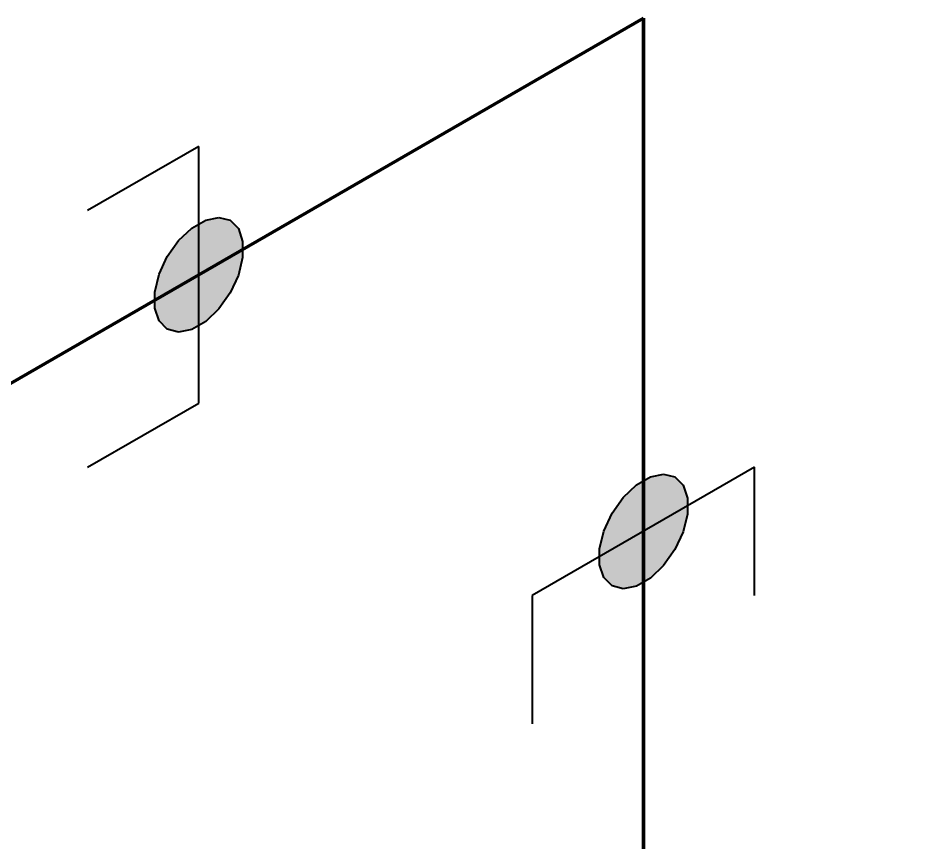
# Model space of a CAD drawing. Header units: millimetres. Extents: x 0 to 594, y 0 to 420.
# Drawn here: x 230.58 to 241.35, y 126.44 to 136.27 of the extents above; entities that cross this region are included whole.
import ezdxf

# ---------------------------------------------------------------- set-up
doc = ezdxf.new("R2010")
doc.units = ezdxf.units.MM
doc.header["$LTSCALE"] = 0.25
doc.layers.add('용접', color=1, linetype='Continuous')
doc.layers.add('치수', color=1, linetype='Continuous')
doc.layers.add('파이프 작은 보어', color=30, linetype='Continuous', lineweight=50)
doc.styles.add('AdskIsoMetric', font='arial.ttf', dxfattribs={"width": 0.8, "height": 2.5})
doc.styles.add('AdskIsoMetric-30', font='arial.ttf', dxfattribs={"width": 0.8, "height": 2.5})
doc.styles.add('AdskIsoMetric30', font='arial.ttf', dxfattribs={"width": 0.8, "oblique": 30, "height": 2.5})
doc.dimstyles.new('AdskIsoMetric', dxfattribs={"dimtxt": 2.5, "dimasz": 2.5, "dimexe": 1, "dimexo": 2, "dimgap": 0.8, "dimtad": 1, "dimdec": 0, "dimrnd": 1, "dimzin": 0, "dimdsep": 46, "dimtxsty": 'AdskIsoMetric', "dimcen": 0, "dimclrt": 7, "dimadec": 0, "dimazin": 0, "dimtfac": 1, "dimtdec": 0, "dimtmove": 1, "dimatfit": 3, "dimfxl": 0, "dimfrac": 2, "dimtolj": 1, "dimtzin": 0, "dimarcsym": 0})

# ---------------------------------------------------------------- blocks, each defined once
blk = doc.blocks.new('*D55')
at = {"layer": 'Defpoints', "color": 0}
for p in [(216.178, 138.644), (238.042, 136.267), (216.178, 123.644)]:
    blk.add_point(p, dxfattribs=at)
at = {"layer": '치수', "color": 0, "lineweight": -2}
for p, q in [((238.042, 138.577), (238.042, 152.422)), ((235.877, 150.017), (218.343, 139.894)), ((216.178, 125.953), (216.178, 139.799))]:
    blk.add_line(p, q, dxfattribs=at)
at = {"layer": '치수', "color": 0}
for points in [[(235.668, 150.378), (236.085, 149.656), (238.042, 151.267)], [(218.134, 140.255), (218.551, 139.533), (216.178, 138.644)]]:
    blk.add_solid(points, dxfattribs=at)
at = {"layer": '치수', "color": 7, "insert": (227.77, 147.954), "char_height": 2.5, "attachment_point": 5, "rotation": 30, "style": 'AdskIsoMetric30'}
blk.add_mtext('\\A1;5854', dxfattribs=at)
blk = doc.blocks.new('*D56')
at = {"layer": 'Defpoints', "color": 0}
for p in [(251.032, 143.767), (238.042, 136.267), (238.042, 111.021)]:
    blk.add_point(p, dxfattribs=at)
at = {"layer": '치수', "color": 0, "lineweight": -2}
for p, q in [((240.042, 137.422), (252.032, 144.344)), ((251.032, 121.021), (251.032, 141.267))]:
    blk.add_line(p, q, dxfattribs=at)
at = {"layer": '치수', "color": 0}
for points in [[(250.615, 141.267), (251.449, 141.267), (251.032, 143.767)], [(250.615, 121.021), (251.449, 121.021), (251.032, 118.521)]]:
    blk.add_solid(points, dxfattribs=at)
at = {"layer": '치수', "color": 7, "insert": (248.765, 129.835), "char_height": 2.5, "attachment_point": 5, "rotation": 90, "style": 'AdskIsoMetric-30'}
blk.add_mtext('\\A1;5822', dxfattribs=at)
blk = doc.blocks.new('*D57')
at = {"layer": 'Defpoints', "color": 0}
for p in [(342.891, 171.555), (238.042, 111.021), (251.032, 103.521)]:
    blk.add_point(p, dxfattribs=at)
at = {"layer": '치수', "color": 0, "lineweight": -2}
for p, q in [((344.891, 170.401), (356.881, 163.478)), ((353.716, 162.805), (253.197, 104.771)), ((240.042, 109.866), (252.032, 102.943))]:
    blk.add_line(p, q, dxfattribs=at)
at = {"layer": '치수', "color": 0}
for points in [[(353.508, 163.166), (353.925, 162.444), (355.881, 164.055)], [(252.989, 105.131), (253.405, 104.41), (251.032, 103.521)]]:
    blk.add_solid(points, dxfattribs=at)
at = {"layer": '치수', "color": 7, "insert": (301.19, 135.097), "char_height": 2.5, "attachment_point": 5, "rotation": 30, "style": 'AdskIsoMetric-30'}
blk.add_mtext('\\A1;48722', dxfattribs=at)
blk = doc.blocks.new('엘보우-1-Iso2DSkew0')
at = {"color": 0, "linetype": 'ByBlock', "lineweight": -2, "extrusion": (0.707107, -0.408248, 0.57735)}
for p, q in [((0, 0), (-5.303, -3.062)), ((0, 0), (0, 0)), ((0, -6.124), (0, 0))]:
    blk.add_line(p, q, dxfattribs=at)
blk = doc.blocks.new('SocketWeld-2-IsoLeft')
blk.add_hatch(color=256).paths.add_polyline_path([(0.04045, 0.01697), (0.0406, 0.0168), (0.04074, 0.01664), (0.04089, 0.01648), (0.04103, 0.01631), (0.04118, 0.01615), (0.04132, 0.01598), (0.04147, 0.01582), (0.04161, 0.01565), (0.04176, 0.01549), (0.0419, 0.01533), (0.04205, 0.01516), (0.04219, 0.015), (0.04234, 0.01483), (0.04248, 0.01467), (0.04262, 0.0145), (0.04277, 0.01434), (0.04291, 0.01418), (0.04306, 0.01401), (0.0432, 0.01385), (0.04335, 0.01368), (0.04349, 0.01352), (0.04364, 0.01335), (0.04378, 0.01319), (0.04393, 0.01303), (0.04407, 0.01286), (0.04422, 0.0127), (0.04436, 0.01253), (0.04451, 0.01237), (0.04465, 0.01221), (0.0448, 0.01204), (0.04494, 0.01188), (0.04509, 0.01171), (0.04523, 0.01155), (0.04538, 0.01138), (0.04552, 0.01122), (0.04567, 0.01106), (0.04581, 0.01089), (0.04596, 0.01073), (0.0461, 0.01056), (0.04625, 0.0104), (0.04639, 0.01023), (0.04654, 0.01007), (0.04668, 0.00991), (0.04683, 0.00974), (0.04697, 0.00958), (0.04712, 0.00941), (0.04726, 0.00925), (0.04741, 0.00908), (0.04755, 0.00892), (0.04755, 0.00892), (0.0476, 0.00874), (0.04765, 0.00856), (0.0477, 0.00837), (0.04775, 0.00819), (0.0478, 0.00801), (0.04785, 0.00783), (0.0479, 0.00765), (0.04795, 0.00746), (0.048, 0.00728), (0.04805, 0.0071), (0.0481, 0.00692), (0.04815, 0.00674), (0.0482, 0.00655), (0.04825, 0.00637), (0.0483, 0.00619), (0.04835, 0.00601), (0.0484, 0.00583), (0.04845, 0.00564), (0.0485, 0.00546), (0.04855, 0.00528), (0.0486, 0.0051), (0.04865, 0.00492), (0.0487, 0.00473), (0.04875, 0.00455), (0.0488, 0.00437), (0.04885, 0.00419), (0.0489, 0.00401), (0.04895, 0.00382), (0.049, 0.00364), (0.04905, 0.00346), (0.0491, 0.00328), (0.04915, 0.00309), (0.0492, 0.00291), (0.04925, 0.00273), (0.0493, 0.00255), (0.04935, 0.00237), (0.0494, 0.00218), (0.04945, 0.002), (0.0495, 0.00182), (0.04955, 0.00164), (0.0496, 0.00146), (0.04965, 0.00127), (0.0497, 0.00109), (0.04975, 0.00091), (0.0498, 0.00073), (0.04985, 0.00055), (0.0499, 0.00036), (0.04995, 0.00018), (0.05, 0), (0.05, 0), (0.04995, -0.00018), (0.0499, -0.00036), (0.04985, -0.00055), (0.0498, -0.00073), (0.04975, -0.00091), (0.0497, -0.00109), (0.04965, -0.00127), (0.0496, -0.00146), (0.04955, -0.00164), (0.0495, -0.00182), (0.04945, -0.002), (0.0494, -0.00218), (0.04935, -0.00237), (0.0493, -0.00255), (0.04925, -0.00273), (0.0492, -0.00291), (0.04915, -0.00309), (0.0491, -0.00328), (0.04905, -0.00346), (0.049, -0.00364), (0.04895, -0.00382), (0.0489, -0.00401), (0.04885, -0.00419), (0.0488, -0.00437), (0.04875, -0.00455), (0.0487, -0.00473), (0.04865, -0.00492), (0.0486, -0.0051), (0.04855, -0.00528), (0.0485, -0.00546), (0.04845, -0.00564), (0.0484, -0.00583), (0.04835, -0.00601), (0.0483, -0.00619), (0.04825, -0.00637), (0.0482, -0.00655), (0.04815, -0.00674), (0.0481, -0.00692), (0.04805, -0.0071), (0.048, -0.00728), (0.04795, -0.00746), (0.0479, -0.00765), (0.04785, -0.00783), (0.0478, -0.00801), (0.04775, -0.00819), (0.0477, -0.00837), (0.04765, -0.00856), (0.0476, -0.00874), (0.04755, -0.00892), (0.04755, -0.00892), (0.04741, -0.00908), (0.04726, -0.00925), (0.04712, -0.00941), (0.04697, -0.00958), (0.04683, -0.00974), (0.04668, -0.00991), (0.04654, -0.01007), (0.04639, -0.01023), (0.04625, -0.0104), (0.0461, -0.01056), (0.04596, -0.01073), (0.04581, -0.01089), (0.04567, -0.01106), (0.04552, -0.01122), (0.04538, -0.01138), (0.04523, -0.01155), (0.04509, -0.01171), (0.04494, -0.01188), (0.0448, -0.01204), (0.04465, -0.01221), (0.04451, -0.01237), (0.04436, -0.01253), (0.04422, -0.0127), (0.04407, -0.01286), (0.04393, -0.01303), (0.04378, -0.01319), (0.04364, -0.01335), (0.04349, -0.01352), (0.04335, -0.01368), (0.0432, -0.01385), (0.04306, -0.01401), (0.04291, -0.01418), (0.04277, -0.01434), (0.04262, -0.0145), (0.04248, -0.01467), (0.04234, -0.01483), (0.04219, -0.015), (0.04205, -0.01516), (0.0419, -0.01533), (0.04176, -0.01549), (0.04161, -0.01565), (0.04147, -0.01582), (0.04132, -0.01598), (0.04118, -0.01615), (0.04103, -0.01631), (0.04089, -0.01648), (0.04074, -0.01664), (0.0406, -0.0168), (0.04045, -0.01697), (0.04045, -0.01697), (0.04023, -0.0171), (0.04, -0.01723), (0.03977, -0.01736), (0.03955, -0.01749), (0.03932, -0.01762), (0.0391, -0.01775), (0.03887, -0.01788), (0.03864, -0.01801), (0.03842, -0.01814), (0.03819, -0.01827), (0.03797, -0.0184), (0.03774, -0.01853), (0.03752, -0.01866), (0.03729, -0.01879), (0.03706, -0.01892), (0.03684, -0.01905), (0.03661, -0.01918), (0.03639, -0.01931), (0.03616, -0.01944), (0.03594, -0.01957), (0.03571, -0.0197), (0.03548, -0.01984), (0.03526, -0.01997), (0.03503, -0.0201), (0.03481, -0.02023), (0.03458, -0.02036), (0.03436, -0.02049), (0.03413, -0.02062), (0.0339, -0.02075), (0.03368, -0.02088), (0.03345, -0.02101), (0.03323, -0.02114), (0.033, -0.02127), (0.03278, -0.0214), (0.03255, -0.02153), (0.03232, -0.02166), (0.0321, -0.02179), (0.03187, -0.02192), (0.03165, -0.02205), (0.03142, -0.02218), (0.0312, -0.02231), (0.03097, -0.02244), (0.03074, -0.02257), (0.03052, -0.0227), (0.03029, -0.02283), (0.03007, -0.02296), (0.02984, -0.02309), (0.02962, -0.02322), (0.02939, -0.02335), (0.02939, -0.02335), (0.0291, -0.02344), (0.02882, -0.02352), (0.02854, -0.02361), (0.02825, -0.02369), (0.02797, -0.02377), (0.02768, -0.02386), (0.0274, -0.02394), (0.02711, -0.02402), (0.02683, -0.02411), (0.02654, -0.02419), (0.02626, -0.02427), (0.02598, -0.02436), (0.02569, -0.02444), (0.02541, -0.02453), (0.02512, -0.02461), (0.02484, -0.02469), (0.02455, -0.02478), (0.02427, -0.02486), (0.02398, -0.02494), (0.0237, -0.02503), (0.02342, -0.02511), (0.02313, -0.0252), (0.02285, -0.02528), (0.02256, -0.02536), (0.02228, -0.02545), (0.02199, -0.02553), (0.02171, -0.02561), (0.02142, -0.0257), (0.02114, -0.02578), (0.02086, -0.02586), (0.02057, -0.02595), (0.02029, -0.02603), (0.02, -0.02612), (0.01972, -0.0262), (0.01943, -0.02628), (0.01915, -0.02637), (0.01886, -0.02645), (0.01858, -0.02653), (0.0183, -0.02662), (0.01801, -0.0267), (0.01773, -0.02679), (0.01744, -0.02687), (0.01716, -0.02695), (0.01687, -0.02704), (0.01659, -0.02712), (0.0163, -0.0272), (0.01602, -0.02729), (0.01574, -0.02737), (0.01545, -0.02745), (0.01545, -0.02745), (0.01514, -0.02748), (0.01482, -0.02751), (0.0145, -0.02754), (0.01419, -0.02757), (0.01387, -0.0276), (0.01356, -0.02763), (0.01324, -0.02766), (0.01293, -0.02769), (0.01261, -0.02771), (0.0123, -0.02774), (0.01198, -0.02777), (0.01167, -0.0278), (0.01135, -0.02783), (0.01104, -0.02786), (0.01072, -0.02789), (0.01041, -0.02792), (0.01009, -0.02794), (0.00978, -0.02797), (0.00946, -0.028), (0.00914, -0.02803), (0.00883, -0.02806), (0.00851, -0.02809), (0.0082, -0.02812), (0.00788, -0.02815), (0.00757, -0.02818), (0.00725, -0.0282), (0.00694, -0.02823), (0.00662, -0.02826), (0.00631, -0.02829), (0.00599, -0.02832), (0.00568, -0.02835), (0.00536, -0.02838), (0.00505, -0.02841), (0.00473, -0.02844), (0.00441, -0.02846), (0.0041, -0.02849), (0.00378, -0.02852), (0.00347, -0.02855), (0.00315, -0.02858), (0.00284, -0.02861), (0.00252, -0.02864), (0.00221, -0.02867), (0.00189, -0.02869), (0.00158, -0.02872), (0.00126, -0.02875), (0.00095, -0.02878), (0.00063, -0.02881), (0.00032, -0.02884), (0, -0.02887), (0, -0.02887), (-0.00032, -0.02884), (-0.00063, -0.02881), (-0.00095, -0.02878), (-0.00126, -0.02875), (-0.00158, -0.02872), (-0.00189, -0.02869), (-0.00221, -0.02867), (-0.00252, -0.02864), (-0.00284, -0.02861), (-0.00315, -0.02858), (-0.00347, -0.02855), (-0.00378, -0.02852), (-0.0041, -0.02849), (-0.00441, -0.02846), (-0.00473, -0.02844), (-0.00505, -0.02841), (-0.00536, -0.02838), (-0.00568, -0.02835), (-0.00599, -0.02832), (-0.00631, -0.02829), (-0.00662, -0.02826), (-0.00694, -0.02823), (-0.00725, -0.0282), (-0.00757, -0.02818), (-0.00788, -0.02815), (-0.0082, -0.02812), (-0.00851, -0.02809), (-0.00883, -0.02806), (-0.00914, -0.02803), (-0.00946, -0.028), (-0.00978, -0.02797), (-0.01009, -0.02794), (-0.01041, -0.02792), (-0.01072, -0.02789), (-0.01104, -0.02786), (-0.01135, -0.02783), (-0.01167, -0.0278), (-0.01198, -0.02777), (-0.0123, -0.02774), (-0.01261, -0.02771), (-0.01293, -0.02769), (-0.01324, -0.02766), (-0.01356, -0.02763), (-0.01387, -0.0276), (-0.01419, -0.02757), (-0.0145, -0.02754), (-0.01482, -0.02751), (-0.01514, -0.02748), (-0.01545, -0.02745), (-0.01545, -0.02745), (-0.01574, -0.02737), (-0.01602, -0.02729), (-0.0163, -0.0272), (-0.01659, -0.02712), (-0.01687, -0.02704), (-0.01716, -0.02695), (-0.01744, -0.02687), (-0.01773, -0.02679), (-0.01801, -0.0267), (-0.0183, -0.02662), (-0.01858, -0.02653), (-0.01886, -0.02645), (-0.01915, -0.02637), (-0.01943, -0.02628), (-0.01972, -0.0262), (-0.02, -0.02612), (-0.02029, -0.02603), (-0.02057, -0.02595), (-0.02086, -0.02586), (-0.02114, -0.02578), (-0.02142, -0.0257), (-0.02171, -0.02561), (-0.02199, -0.02553), (-0.02228, -0.02545), (-0.02256, -0.02536), (-0.02285, -0.02528), (-0.02313, -0.0252), (-0.02342, -0.02511), (-0.0237, -0.02503), (-0.02398, -0.02494), (-0.02427, -0.02486), (-0.02455, -0.02478), (-0.02484, -0.02469), (-0.02512, -0.02461), (-0.02541, -0.02453), (-0.02569, -0.02444), (-0.02598, -0.02436), (-0.02626, -0.02427), (-0.02654, -0.02419), (-0.02683, -0.02411), (-0.02711, -0.02402), (-0.0274, -0.02394), (-0.02768, -0.02386), (-0.02797, -0.02377), (-0.02825, -0.02369), (-0.02854, -0.02361), (-0.02882, -0.02352), (-0.0291, -0.02344), (-0.02939, -0.02335), (-0.02939, -0.02335), (-0.02962, -0.02322), (-0.02984, -0.02309), (-0.03007, -0.02296), (-0.03029, -0.02283), (-0.03052, -0.0227), (-0.03074, -0.02257), (-0.03097, -0.02244), (-0.0312, -0.02231), (-0.03142, -0.02218), (-0.03165, -0.02205), (-0.03187, -0.02192), (-0.0321, -0.02179), (-0.03232, -0.02166), (-0.03255, -0.02153), (-0.03278, -0.0214), (-0.033, -0.02127), (-0.03323, -0.02114), (-0.03345, -0.02101), (-0.03368, -0.02088), (-0.0339, -0.02075), (-0.03413, -0.02062), (-0.03436, -0.02049), (-0.03458, -0.02036), (-0.03481, -0.02023), (-0.03503, -0.0201), (-0.03526, -0.01997), (-0.03548, -0.01984), (-0.03571, -0.0197), (-0.03594, -0.01957), (-0.03616, -0.01944), (-0.03639, -0.01931), (-0.03661, -0.01918), (-0.03684, -0.01905), (-0.03706, -0.01892), (-0.03729, -0.01879), (-0.03752, -0.01866), (-0.03774, -0.01853), (-0.03797, -0.0184), (-0.03819, -0.01827), (-0.03842, -0.01814), (-0.03864, -0.01801), (-0.03887, -0.01788), (-0.0391, -0.01775), (-0.03932, -0.01762), (-0.03955, -0.01749), (-0.03977, -0.01736), (-0.04, -0.01723), (-0.04023, -0.0171), (-0.04045, -0.01697), (-0.04045, -0.01697), (-0.0406, -0.0168), (-0.04074, -0.01664), (-0.04089, -0.01648), (-0.04103, -0.01631), (-0.04118, -0.01615), (-0.04132, -0.01598), (-0.04147, -0.01582), (-0.04161, -0.01565), (-0.04176, -0.01549), (-0.0419, -0.01533), (-0.04205, -0.01516), (-0.04219, -0.015), (-0.04234, -0.01483), (-0.04248, -0.01467), (-0.04262, -0.0145), (-0.04277, -0.01434), (-0.04291, -0.01418), (-0.04306, -0.01401), (-0.0432, -0.01385), (-0.04335, -0.01368), (-0.04349, -0.01352), (-0.04364, -0.01335), (-0.04378, -0.01319), (-0.04393, -0.01303), (-0.04407, -0.01286), (-0.04422, -0.0127), (-0.04436, -0.01253), (-0.04451, -0.01237), (-0.04465, -0.01221), (-0.0448, -0.01204), (-0.04494, -0.01188), (-0.04509, -0.01171), (-0.04523, -0.01155), (-0.04538, -0.01138), (-0.04552, -0.01122), (-0.04567, -0.01106), (-0.04581, -0.01089), (-0.04596, -0.01073), (-0.0461, -0.01056), (-0.04625, -0.0104), (-0.04639, -0.01023), (-0.04654, -0.01007), (-0.04668, -0.00991), (-0.04683, -0.00974), (-0.04697, -0.00958), (-0.04712, -0.00941), (-0.04726, -0.00925), (-0.04741, -0.00908), (-0.04755, -0.00892), (-0.04755, -0.00892), (-0.0476, -0.00874), (-0.04765, -0.00856), (-0.0477, -0.00837), (-0.04775, -0.00819), (-0.0478, -0.00801), (-0.04785, -0.00783), (-0.0479, -0.00765), (-0.04795, -0.00746), (-0.048, -0.00728), (-0.04805, -0.0071), (-0.0481, -0.00692), (-0.04815, -0.00674), (-0.0482, -0.00655), (-0.04825, -0.00637), (-0.0483, -0.00619), (-0.04835, -0.00601), (-0.0484, -0.00583), (-0.04845, -0.00564), (-0.0485, -0.00546), (-0.04855, -0.00528), (-0.0486, -0.0051), (-0.04865, -0.00492), (-0.0487, -0.00473), (-0.04875, -0.00455), (-0.0488, -0.00437), (-0.04885, -0.00419), (-0.0489, -0.00401), (-0.04895, -0.00382), (-0.049, -0.00364), (-0.04905, -0.00346), (-0.0491, -0.00328), (-0.04915, -0.00309), (-0.0492, -0.00291), (-0.04925, -0.00273), (-0.0493, -0.00255), (-0.04935, -0.00237), (-0.0494, -0.00218), (-0.04945, -0.002), (-0.0495, -0.00182), (-0.04955, -0.00164), (-0.0496, -0.00146), (-0.04965, -0.00127), (-0.0497, -0.00109), (-0.04975, -0.00091), (-0.0498, -0.00073), (-0.04985, -0.00055), (-0.0499, -0.00036), (-0.04995, -0.00018), (-0.05, 0), (-0.05, 0), (-0.04995, 0.00018), (-0.0499, 0.00036), (-0.04985, 0.00055), (-0.0498, 0.00073), (-0.04975, 0.00091), (-0.0497, 0.00109), (-0.04965, 0.00127), (-0.0496, 0.00146), (-0.04955, 0.00164), (-0.0495, 0.00182), (-0.04945, 0.002), (-0.0494, 0.00218), (-0.04935, 0.00237), (-0.0493, 0.00255), (-0.04925, 0.00273), (-0.0492, 0.00291), (-0.04915, 0.00309), (-0.0491, 0.00328), (-0.04905, 0.00346), (-0.049, 0.00364), (-0.04895, 0.00382), (-0.0489, 0.00401), (-0.04885, 0.00419), (-0.0488, 0.00437), (-0.04875, 0.00455), (-0.0487, 0.00473), (-0.04865, 0.00492), (-0.0486, 0.0051), (-0.04855, 0.00528), (-0.0485, 0.00546), (-0.04845, 0.00564), (-0.0484, 0.00583), (-0.04835, 0.00601), (-0.0483, 0.00619), (-0.04825, 0.00637), (-0.0482, 0.00655), (-0.04815, 0.00674), (-0.0481, 0.00692), (-0.04805, 0.0071), (-0.048, 0.00728), (-0.04795, 0.00746), (-0.0479, 0.00765), (-0.04785, 0.00783), (-0.0478, 0.00801), (-0.04775, 0.00819), (-0.0477, 0.00837), (-0.04765, 0.00856), (-0.0476, 0.00874), (-0.04755, 0.00892), (-0.04755, 0.00892), (-0.04741, 0.00908), (-0.04726, 0.00925), (-0.04712, 0.00941), (-0.04697, 0.00958), (-0.04683, 0.00974), (-0.04668, 0.00991), (-0.04654, 0.01007), (-0.04639, 0.01023), (-0.04625, 0.0104), (-0.0461, 0.01056), (-0.04596, 0.01073), (-0.04581, 0.01089), (-0.04567, 0.01106), (-0.04552, 0.01122), (-0.04538, 0.01138), (-0.04523, 0.01155), (-0.04509, 0.01171), (-0.04494, 0.01188), (-0.0448, 0.01204), (-0.04465, 0.01221), (-0.04451, 0.01237), (-0.04436, 0.01253), (-0.04422, 0.0127), (-0.04407, 0.01286), (-0.04393, 0.01303), (-0.04378, 0.01319), (-0.04364, 0.01335), (-0.04349, 0.01352), (-0.04335, 0.01368), (-0.0432, 0.01385), (-0.04306, 0.01401), (-0.04291, 0.01418), (-0.04277, 0.01434), (-0.04262, 0.0145), (-0.04248, 0.01467), (-0.04234, 0.01483), (-0.04219, 0.015), (-0.04205, 0.01516), (-0.0419, 0.01533), (-0.04176, 0.01549), (-0.04161, 0.01565), (-0.04147, 0.01582), (-0.04132, 0.01598), (-0.04118, 0.01615), (-0.04103, 0.01631), (-0.04089, 0.01648), (-0.04074, 0.01664), (-0.0406, 0.0168), (-0.04045, 0.01697), (-0.04045, 0.01697), (-0.04023, 0.0171), (-0.04, 0.01723), (-0.03977, 0.01736), (-0.03955, 0.01749), (-0.03932, 0.01762), (-0.0391, 0.01775), (-0.03887, 0.01788), (-0.03864, 0.01801), (-0.03842, 0.01814), (-0.03819, 0.01827), (-0.03797, 0.0184), (-0.03774, 0.01853), (-0.03752, 0.01866), (-0.03729, 0.01879), (-0.03706, 0.01892), (-0.03684, 0.01905), (-0.03661, 0.01918), (-0.03639, 0.01931), (-0.03616, 0.01944), (-0.03594, 0.01957), (-0.03571, 0.0197), (-0.03548, 0.01984), (-0.03526, 0.01997), (-0.03503, 0.0201), (-0.03481, 0.02023), (-0.03458, 0.02036), (-0.03436, 0.02049), (-0.03413, 0.02062), (-0.0339, 0.02075), (-0.03368, 0.02088), (-0.03345, 0.02101), (-0.03323, 0.02114), (-0.033, 0.02127), (-0.03278, 0.0214), (-0.03255, 0.02153), (-0.03232, 0.02166), (-0.0321, 0.02179), (-0.03187, 0.02192), (-0.03165, 0.02205), (-0.03142, 0.02218), (-0.0312, 0.02231), (-0.03097, 0.02244), (-0.03074, 0.02257), (-0.03052, 0.0227), (-0.03029, 0.02283), (-0.03007, 0.02296), (-0.02984, 0.02309), (-0.02962, 0.02322), (-0.02939, 0.02335), (-0.02939, 0.02335), (-0.0291, 0.02344), (-0.02882, 0.02352), (-0.02854, 0.02361), (-0.02825, 0.02369), (-0.02797, 0.02377), (-0.02768, 0.02386), (-0.0274, 0.02394), (-0.02711, 0.02402), (-0.02683, 0.02411), (-0.02654, 0.02419), (-0.02626, 0.02427), (-0.02598, 0.02436), (-0.02569, 0.02444), (-0.02541, 0.02453), (-0.02512, 0.02461), (-0.02484, 0.02469), (-0.02455, 0.02478), (-0.02427, 0.02486), (-0.02398, 0.02494), (-0.0237, 0.02503), (-0.02342, 0.02511), (-0.02313, 0.0252), (-0.02285, 0.02528), (-0.02256, 0.02536), (-0.02228, 0.02545), (-0.02199, 0.02553), (-0.02171, 0.02561), (-0.02142, 0.0257), (-0.02114, 0.02578), (-0.02086, 0.02586), (-0.02057, 0.02595), (-0.02029, 0.02603), (-0.02, 0.02612), (-0.01972, 0.0262), (-0.01943, 0.02628), (-0.01915, 0.02637), (-0.01886, 0.02645), (-0.01858, 0.02653), (-0.0183, 0.02662), (-0.01801, 0.0267), (-0.01773, 0.02679), (-0.01744, 0.02687), (-0.01716, 0.02695), (-0.01687, 0.02704), (-0.01659, 0.02712), (-0.0163, 0.0272), (-0.01602, 0.02729), (-0.01574, 0.02737), (-0.01545, 0.02745), (-0.01545, 0.02745), (-0.01514, 0.02748), (-0.01482, 0.02751), (-0.0145, 0.02754), (-0.01419, 0.02757), (-0.01387, 0.0276), (-0.01356, 0.02763), (-0.01324, 0.02766), (-0.01293, 0.02769), (-0.01261, 0.02771), (-0.0123, 0.02774), (-0.01198, 0.02777), (-0.01167, 0.0278), (-0.01135, 0.02783), (-0.01104, 0.02786), (-0.01072, 0.02789), (-0.01041, 0.02792), (-0.01009, 0.02794), (-0.00978, 0.02797), (-0.00946, 0.028), (-0.00914, 0.02803), (-0.00883, 0.02806), (-0.00851, 0.02809), (-0.0082, 0.02812), (-0.00788, 0.02815), (-0.00757, 0.02818), (-0.00725, 0.0282), (-0.00694, 0.02823), (-0.00662, 0.02826), (-0.00631, 0.02829), (-0.00599, 0.02832), (-0.00568, 0.02835), (-0.00536, 0.02838), (-0.00505, 0.02841), (-0.00473, 0.02844), (-0.00441, 0.02846), (-0.0041, 0.02849), (-0.00378, 0.02852), (-0.00347, 0.02855), (-0.00315, 0.02858), (-0.00284, 0.02861), (-0.00252, 0.02864), (-0.00221, 0.02867), (-0.00189, 0.02869), (-0.00158, 0.02872), (-0.00126, 0.02875), (-0.00095, 0.02878), (-0.00063, 0.02881), (-0.00032, 0.02884), (0, 0.02887), (0, 0.02887), (0.00032, 0.02884), (0.00063, 0.02881), (0.00095, 0.02878), (0.00126, 0.02875), (0.00158, 0.02872), (0.00189, 0.02869), (0.00221, 0.02867), (0.00252, 0.02864), (0.00284, 0.02861), (0.00315, 0.02858), (0.00347, 0.02855), (0.00378, 0.02852), (0.0041, 0.02849), (0.00441, 0.02846), (0.00473, 0.02844), (0.00505, 0.02841), (0.00536, 0.02838), (0.00568, 0.02835), (0.00599, 0.02832), (0.00631, 0.02829), (0.00662, 0.02826), (0.00694, 0.02823), (0.00725, 0.0282), (0.00757, 0.02818), (0.00788, 0.02815), (0.0082, 0.02812), (0.00851, 0.02809), (0.00883, 0.02806), (0.00914, 0.02803), (0.00946, 0.028), (0.00978, 0.02797), (0.01009, 0.02794), (0.01041, 0.02792), (0.01072, 0.02789), (0.01104, 0.02786), (0.01135, 0.02783), (0.01167, 0.0278), (0.01198, 0.02777), (0.0123, 0.02774), (0.01261, 0.02771), (0.01293, 0.02769), (0.01324, 0.02766), (0.01356, 0.02763), (0.01387, 0.0276), (0.01419, 0.02757), (0.0145, 0.02754), (0.01482, 0.02751), (0.01514, 0.02748), (0.01545, 0.02745), (0.01545, 0.02745), (0.01574, 0.02737), (0.01602, 0.02729), (0.0163, 0.0272), (0.01659, 0.02712), (0.01687, 0.02704), (0.01716, 0.02695), (0.01744, 0.02687), (0.01773, 0.02679), (0.01801, 0.0267), (0.0183, 0.02662), (0.01858, 0.02653), (0.01886, 0.02645), (0.01915, 0.02637), (0.01943, 0.02628), (0.01972, 0.0262), (0.02, 0.02612), (0.02029, 0.02603), (0.02057, 0.02595), (0.02086, 0.02586), (0.02114, 0.02578), (0.02142, 0.0257), (0.02171, 0.02561), (0.02199, 0.02553), (0.02228, 0.02545), (0.02256, 0.02536), (0.02285, 0.02528), (0.02313, 0.0252), (0.02342, 0.02511), (0.0237, 0.02503), (0.02398, 0.02494), (0.02427, 0.02486), (0.02455, 0.02478), (0.02484, 0.02469), (0.02512, 0.02461), (0.02541, 0.02453), (0.02569, 0.02444), (0.02598, 0.02436), (0.02626, 0.02427), (0.02654, 0.02419), (0.02683, 0.02411), (0.02711, 0.02402), (0.0274, 0.02394), (0.02768, 0.02386), (0.02797, 0.02377), (0.02825, 0.02369), (0.02854, 0.02361), (0.02882, 0.02352), (0.0291, 0.02344), (0.02939, 0.02335), (0.02939, 0.02335), (0.02962, 0.02322), (0.02984, 0.02309), (0.03007, 0.02296), (0.03029, 0.02283), (0.03052, 0.0227), (0.03074, 0.02257), (0.03097, 0.02244), (0.0312, 0.02231), (0.03142, 0.02218), (0.03165, 0.02205), (0.03187, 0.02192), (0.0321, 0.02179), (0.03232, 0.02166), (0.03255, 0.02153), (0.03278, 0.0214), (0.033, 0.02127), (0.03323, 0.02114), (0.03345, 0.02101), (0.03368, 0.02088), (0.0339, 0.02075), (0.03413, 0.02062), (0.03436, 0.02049), (0.03458, 0.02036), (0.03481, 0.02023), (0.03503, 0.0201), (0.03526, 0.01997), (0.03548, 0.01984), (0.03571, 0.0197), (0.03594, 0.01957), (0.03616, 0.01944), (0.03639, 0.01931), (0.03661, 0.01918), (0.03684, 0.01905), (0.03706, 0.01892), (0.03729, 0.01879), (0.03752, 0.01866), (0.03774, 0.01853), (0.03797, 0.0184), (0.03819, 0.01827), (0.03842, 0.01814), (0.03864, 0.01801), (0.03887, 0.01788), (0.0391, 0.01775), (0.03932, 0.01762), (0.03955, 0.01749), (0.03977, 0.01736), (0.04, 0.01723), (0.04023, 0.0171)], flags=0)
at = {"color": 0, "linetype": 'ByBlock', "lineweight": -2, "extrusion": (0, -0.816497, -0.57735)}
for p, q in [((0.08839, 0.05103), (0, 0.10206)), ((-0.08839, -0.05103), (0.08839, 0.05103)), ((-0.01545, 0.02745), (0, 0.02887)), ((0, 0.02887), (0.01545, 0.02745)), ((-0.04045, 0.01697), (-0.02939, 0.02335)), ((-0.02939, 0.02335), (-0.01545, 0.02745)), ((0.01545, 0.02745), (0.02939, 0.02335)), ((0.02939, 0.02335), (0.04045, 0.01697)), ((-0.04755, 0.00892), (-0.04045, 0.01697)), ((0.04045, 0.01697), (0.04755, 0.00892)), ((-0.05, 0), (-0.04755, 0.00892)), ((0.04755, 0.00892), (0.05, 0)), ((-0.17678, 0), (-0.08839, -0.05103)), ((-0.04755, -0.00892), (-0.05, 0)), ((0.05, 0), (0.04755, -0.00892)), ((-0.04045, -0.01697), (-0.04755, -0.00892)), ((0.04755, -0.00892), (0.04045, -0.01697)), ((-0.02939, -0.02335), (-0.04045, -0.01697)), ((0.04045, -0.01697), (0.02939, -0.02335)), ((-0.01545, -0.02745), (-0.02939, -0.02335)), ((0, -0.02887), (-0.01545, -0.02745)), ((0.01545, -0.02745), (0, -0.02887)), ((0.02939, -0.02335), (0.01545, -0.02745))]:
    blk.add_line(p, q, dxfattribs=at)
blk = doc.blocks.new('SocketWeld-1-IsoRight')
blk.add_hatch(color=256).paths.add_polyline_path([(0.00553, 0.03713), (0.00575, 0.03692), (0.00596, 0.03672), (0.00617, 0.03652), (0.00639, 0.03631), (0.0066, 0.03611), (0.00682, 0.0359), (0.00703, 0.0357), (0.00725, 0.03549), (0.00746, 0.03529), (0.00768, 0.03508), (0.00789, 0.03488), (0.00811, 0.03467), (0.00832, 0.03447), (0.00854, 0.03427), (0.00875, 0.03406), (0.00897, 0.03386), (0.00918, 0.03365), (0.0094, 0.03345), (0.00961, 0.03324), (0.00982, 0.03304), (0.01004, 0.03283), (0.01025, 0.03263), (0.01047, 0.03243), (0.01068, 0.03222), (0.0109, 0.03202), (0.01111, 0.03181), (0.01133, 0.03161), (0.01154, 0.0314), (0.01176, 0.0312), (0.01197, 0.03099), (0.01219, 0.03079), (0.0124, 0.03058), (0.01262, 0.03038), (0.01283, 0.03018), (0.01305, 0.02997), (0.01326, 0.02977), (0.01347, 0.02956), (0.01369, 0.02936), (0.0139, 0.02915), (0.01412, 0.02895), (0.01433, 0.02874), (0.01455, 0.02854), (0.01476, 0.02834), (0.01498, 0.02813), (0.01519, 0.02793), (0.01541, 0.02772), (0.01562, 0.02752), (0.01584, 0.02731), (0.01605, 0.02711), (0.01605, 0.02711), (0.01623, 0.02685), (0.01642, 0.02659), (0.0166, 0.02633), (0.01678, 0.02607), (0.01696, 0.02581), (0.01715, 0.02556), (0.01733, 0.0253), (0.01751, 0.02504), (0.01769, 0.02478), (0.01788, 0.02452), (0.01806, 0.02426), (0.01824, 0.024), (0.01843, 0.02375), (0.01861, 0.02349), (0.01879, 0.02323), (0.01897, 0.02297), (0.01916, 0.02271), (0.01934, 0.02245), (0.01952, 0.02219), (0.0197, 0.02193), (0.01989, 0.02168), (0.02007, 0.02142), (0.02025, 0.02116), (0.02043, 0.0209), (0.02062, 0.02064), (0.0208, 0.02038), (0.02098, 0.02012), (0.02116, 0.01987), (0.02135, 0.01961), (0.02153, 0.01935), (0.02171, 0.01909), (0.0219, 0.01883), (0.02208, 0.01857), (0.02226, 0.01831), (0.02244, 0.01806), (0.02263, 0.0178), (0.02281, 0.01754), (0.02299, 0.01728), (0.02317, 0.01702), (0.02336, 0.01676), (0.02354, 0.0165), (0.02372, 0.01624), (0.0239, 0.01599), (0.02409, 0.01573), (0.02427, 0.01547), (0.02445, 0.01521), (0.02463, 0.01495), (0.02482, 0.01469), (0.025, 0.01443), (0.025, 0.01443), (0.02513, 0.01415), (0.02527, 0.01386), (0.0254, 0.01357), (0.02553, 0.01328), (0.02566, 0.013), (0.0258, 0.01271), (0.02593, 0.01242), (0.02606, 0.01213), (0.02619, 0.01185), (0.02633, 0.01156), (0.02646, 0.01127), (0.02659, 0.01098), (0.02672, 0.0107), (0.02686, 0.01041), (0.02699, 0.01012), (0.02712, 0.00983), (0.02726, 0.00955), (0.02739, 0.00926), (0.02752, 0.00897), (0.02765, 0.00868), (0.02779, 0.0084), (0.02792, 0.00811), (0.02805, 0.00782), (0.02818, 0.00753), (0.02832, 0.00725), (0.02845, 0.00696), (0.02858, 0.00667), (0.02872, 0.00638), (0.02885, 0.0061), (0.02898, 0.00581), (0.02911, 0.00552), (0.02925, 0.00523), (0.02938, 0.00495), (0.02951, 0.00466), (0.02964, 0.00437), (0.02978, 0.00408), (0.02991, 0.0038), (0.03004, 0.00351), (0.03017, 0.00322), (0.03031, 0.00293), (0.03044, 0.00265), (0.03057, 0.00236), (0.03071, 0.00207), (0.03084, 0.00178), (0.03097, 0.0015), (0.0311, 0.00121), (0.03124, 0.00092), (0.03137, 0.00063), (0.0315, 0.00035), (0.0315, 0.00035), (0.03157, 0.00006), (0.03164, -0.00023), (0.03171, -0.00052), (0.03178, -0.00081), (0.03185, -0.00109), (0.03192, -0.00138), (0.03199, -0.00167), (0.03206, -0.00196), (0.03213, -0.00225), (0.0322, -0.00254), (0.03227, -0.00282), (0.03234, -0.00311), (0.03241, -0.0034), (0.03248, -0.00369), (0.03255, -0.00398), (0.03262, -0.00426), (0.03269, -0.00455), (0.03276, -0.00484), (0.03283, -0.00513), (0.0329, -0.00542), (0.03297, -0.00571), (0.03304, -0.00599), (0.03311, -0.00628), (0.03318, -0.00657), (0.03325, -0.00686), (0.03332, -0.00715), (0.03339, -0.00743), (0.03346, -0.00772), (0.03352, -0.00801), (0.03359, -0.0083), (0.03366, -0.00859), (0.03373, -0.00888), (0.0338, -0.00916), (0.03387, -0.00945), (0.03394, -0.00974), (0.03401, -0.01003), (0.03408, -0.01032), (0.03415, -0.0106), (0.03422, -0.01089), (0.03429, -0.01118), (0.03436, -0.01147), (0.03443, -0.01176), (0.0345, -0.01205), (0.03457, -0.01233), (0.03464, -0.01262), (0.03471, -0.01291), (0.03478, -0.0132), (0.03485, -0.01349), (0.03492, -0.01377), (0.03492, -0.01377), (0.03492, -0.01404), (0.03492, -0.0143), (0.03492, -0.01456), (0.03492, -0.01482), (0.03492, -0.01508), (0.03492, -0.01534), (0.03492, -0.0156), (0.03492, -0.01586), (0.03492, -0.01612), (0.03492, -0.01638), (0.03492, -0.01664), (0.03492, -0.0169), (0.03492, -0.01716), (0.03492, -0.01742), (0.03492, -0.01768), (0.03492, -0.01795), (0.03492, -0.01821), (0.03492, -0.01847), (0.03492, -0.01873), (0.03492, -0.01899), (0.03492, -0.01925), (0.03492, -0.01951), (0.03492, -0.01977), (0.03492, -0.02003), (0.03492, -0.02029), (0.03492, -0.02055), (0.03492, -0.02081), (0.03492, -0.02107), (0.03492, -0.02133), (0.03492, -0.02159), (0.03492, -0.02186), (0.03492, -0.02212), (0.03492, -0.02238), (0.03492, -0.02264), (0.03492, -0.0229), (0.03492, -0.02316), (0.03492, -0.02342), (0.03492, -0.02368), (0.03492, -0.02394), (0.03492, -0.0242), (0.03492, -0.02446), (0.03492, -0.02472), (0.03492, -0.02498), (0.03492, -0.02524), (0.03492, -0.0255), (0.03492, -0.02577), (0.03492, -0.02603), (0.03492, -0.02629), (0.03492, -0.02655), (0.03492, -0.02655), (0.03485, -0.02676), (0.03478, -0.02696), (0.03471, -0.02717), (0.03464, -0.02738), (0.03457, -0.02759), (0.0345, -0.02779), (0.03443, -0.028), (0.03436, -0.02821), (0.03429, -0.02842), (0.03422, -0.02862), (0.03415, -0.02883), (0.03408, -0.02904), (0.03401, -0.02925), (0.03394, -0.02945), (0.03387, -0.02966), (0.0338, -0.02987), (0.03373, -0.03008), (0.03366, -0.03028), (0.03359, -0.03049), (0.03352, -0.0307), (0.03346, -0.03091), (0.03339, -0.03112), (0.03332, -0.03132), (0.03325, -0.03153), (0.03318, -0.03174), (0.03311, -0.03195), (0.03304, -0.03215), (0.03297, -0.03236), (0.0329, -0.03257), (0.03283, -0.03278), (0.03276, -0.03298), (0.03269, -0.03319), (0.03262, -0.0334), (0.03255, -0.03361), (0.03248, -0.03381), (0.03241, -0.03402), (0.03234, -0.03423), (0.03227, -0.03444), (0.0322, -0.03465), (0.03213, -0.03485), (0.03206, -0.03506), (0.03199, -0.03527), (0.03192, -0.03548), (0.03185, -0.03568), (0.03178, -0.03589), (0.03171, -0.0361), (0.03164, -0.03631), (0.03157, -0.03651), (0.0315, -0.03672), (0.0315, -0.03672), (0.03137, -0.03686), (0.03124, -0.03699), (0.0311, -0.03712), (0.03097, -0.03726), (0.03084, -0.03739), (0.03071, -0.03753), (0.03057, -0.03766), (0.03044, -0.0378), (0.03031, -0.03793), (0.03017, -0.03806), (0.03004, -0.0382), (0.02991, -0.03833), (0.02978, -0.03847), (0.02964, -0.0386), (0.02951, -0.03874), (0.02938, -0.03887), (0.02925, -0.039), (0.02911, -0.03914), (0.02898, -0.03927), (0.02885, -0.03941), (0.02872, -0.03954), (0.02858, -0.03968), (0.02845, -0.03981), (0.02832, -0.03994), (0.02818, -0.04008), (0.02805, -0.04021), (0.02792, -0.04035), (0.02779, -0.04048), (0.02765, -0.04062), (0.02752, -0.04075), (0.02739, -0.04088), (0.02726, -0.04102), (0.02712, -0.04115), (0.02699, -0.04129), (0.02686, -0.04142), (0.02672, -0.04156), (0.02659, -0.04169), (0.02646, -0.04182), (0.02633, -0.04196), (0.02619, -0.04209), (0.02606, -0.04223), (0.02593, -0.04236), (0.0258, -0.0425), (0.02566, -0.04263), (0.02553, -0.04276), (0.0254, -0.0429), (0.02527, -0.04303), (0.02513, -0.04317), (0.025, -0.0433), (0.025, -0.0433), (0.02482, -0.04335), (0.02463, -0.0434), (0.02445, -0.04344), (0.02427, -0.04349), (0.02409, -0.04354), (0.0239, -0.04359), (0.02372, -0.04364), (0.02354, -0.04368), (0.02336, -0.04373), (0.02317, -0.04378), (0.02299, -0.04383), (0.02281, -0.04387), (0.02263, -0.04392), (0.02244, -0.04397), (0.02226, -0.04402), (0.02208, -0.04407), (0.0219, -0.04411), (0.02171, -0.04416), (0.02153, -0.04421), (0.02135, -0.04426), (0.02116, -0.0443), (0.02098, -0.04435), (0.0208, -0.0444), (0.02062, -0.04445), (0.02043, -0.0445), (0.02025, -0.04454), (0.02007, -0.04459), (0.01989, -0.04464), (0.0197, -0.04469), (0.01952, -0.04473), (0.01934, -0.04478), (0.01916, -0.04483), (0.01897, -0.04488), (0.01879, -0.04493), (0.01861, -0.04497), (0.01843, -0.04502), (0.01824, -0.04507), (0.01806, -0.04512), (0.01788, -0.04516), (0.01769, -0.04521), (0.01751, -0.04526), (0.01733, -0.04531), (0.01715, -0.04536), (0.01696, -0.0454), (0.01678, -0.04545), (0.0166, -0.0455), (0.01642, -0.04555), (0.01623, -0.04559), (0.01605, -0.04564), (0.01605, -0.04564), (0.01584, -0.0456), (0.01562, -0.04556), (0.01541, -0.04551), (0.01519, -0.04547), (0.01498, -0.04543), (0.01476, -0.04538), (0.01455, -0.04534), (0.01433, -0.04529), (0.01412, -0.04525), (0.0139, -0.04521), (0.01369, -0.04516), (0.01347, -0.04512), (0.01326, -0.04508), (0.01305, -0.04503), (0.01283, -0.04499), (0.01262, -0.04495), (0.0124, -0.0449), (0.01219, -0.04486), (0.01197, -0.04482), (0.01176, -0.04477), (0.01154, -0.04473), (0.01133, -0.04469), (0.01111, -0.04464), (0.0109, -0.0446), (0.01068, -0.04456), (0.01047, -0.04451), (0.01025, -0.04447), (0.01004, -0.04443), (0.00982, -0.04438), (0.00961, -0.04434), (0.0094, -0.0443), (0.00918, -0.04425), (0.00897, -0.04421), (0.00875, -0.04417), (0.00854, -0.04412), (0.00832, -0.04408), (0.00811, -0.04404), (0.00789, -0.04399), (0.00768, -0.04395), (0.00746, -0.04391), (0.00725, -0.04386), (0.00703, -0.04382), (0.00682, -0.04378), (0.0066, -0.04373), (0.00639, -0.04369), (0.00617, -0.04365), (0.00596, -0.0436), (0.00575, -0.04356), (0.00553, -0.04352), (0.00553, -0.04352), (0.00531, -0.04339), (0.00508, -0.04325), (0.00485, -0.04312), (0.00463, -0.04299), (0.0044, -0.04286), (0.00418, -0.04273), (0.00395, -0.0426), (0.00372, -0.04247), (0.0035, -0.04234), (0.00327, -0.04221), (0.00305, -0.04208), (0.00282, -0.04195), (0.0026, -0.04182), (0.00237, -0.04169), (0.00214, -0.04156), (0.00192, -0.04143), (0.00169, -0.0413), (0.00147, -0.04117), (0.00124, -0.04104), (0.00102, -0.04091), (0.00079, -0.04078), (0.00056, -0.04065), (0.00034, -0.04052), (0.00011, -0.04039), (-0.00011, -0.04026), (-0.00034, -0.04013), (-0.00056, -0.04), (-0.00079, -0.03987), (-0.00102, -0.03974), (-0.00124, -0.03961), (-0.00147, -0.03948), (-0.00169, -0.03934), (-0.00192, -0.03921), (-0.00214, -0.03908), (-0.00237, -0.03895), (-0.0026, -0.03882), (-0.00282, -0.03869), (-0.00305, -0.03856), (-0.00327, -0.03843), (-0.0035, -0.0383), (-0.00372, -0.03817), (-0.00395, -0.03804), (-0.00418, -0.03791), (-0.0044, -0.03778), (-0.00463, -0.03765), (-0.00485, -0.03752), (-0.00508, -0.03739), (-0.00531, -0.03726), (-0.00553, -0.03713), (-0.00553, -0.03713), (-0.00575, -0.03692), (-0.00596, -0.03672), (-0.00617, -0.03652), (-0.00639, -0.03631), (-0.0066, -0.03611), (-0.00682, -0.0359), (-0.00703, -0.0357), (-0.00725, -0.03549), (-0.00746, -0.03529), (-0.00768, -0.03508), (-0.00789, -0.03488), (-0.00811, -0.03467), (-0.00832, -0.03447), (-0.00854, -0.03427), (-0.00875, -0.03406), (-0.00897, -0.03386), (-0.00918, -0.03365), (-0.0094, -0.03345), (-0.00961, -0.03324), (-0.00982, -0.03304), (-0.01004, -0.03283), (-0.01025, -0.03263), (-0.01047, -0.03243), (-0.01068, -0.03222), (-0.0109, -0.03202), (-0.01111, -0.03181), (-0.01133, -0.03161), (-0.01154, -0.0314), (-0.01176, -0.0312), (-0.01197, -0.03099), (-0.01219, -0.03079), (-0.0124, -0.03058), (-0.01262, -0.03038), (-0.01283, -0.03018), (-0.01305, -0.02997), (-0.01326, -0.02977), (-0.01347, -0.02956), (-0.01369, -0.02936), (-0.0139, -0.02915), (-0.01412, -0.02895), (-0.01433, -0.02874), (-0.01455, -0.02854), (-0.01476, -0.02834), (-0.01498, -0.02813), (-0.01519, -0.02793), (-0.01541, -0.02772), (-0.01562, -0.02752), (-0.01584, -0.02731), (-0.01605, -0.02711), (-0.01605, -0.02711), (-0.01623, -0.02685), (-0.01642, -0.02659), (-0.0166, -0.02633), (-0.01678, -0.02607), (-0.01696, -0.02581), (-0.01715, -0.02556), (-0.01733, -0.0253), (-0.01751, -0.02504), (-0.01769, -0.02478), (-0.01788, -0.02452), (-0.01806, -0.02426), (-0.01824, -0.024), (-0.01843, -0.02375), (-0.01861, -0.02349), (-0.01879, -0.02323), (-0.01897, -0.02297), (-0.01916, -0.02271), (-0.01934, -0.02245), (-0.01952, -0.02219), (-0.0197, -0.02193), (-0.01989, -0.02168), (-0.02007, -0.02142), (-0.02025, -0.02116), (-0.02043, -0.0209), (-0.02062, -0.02064), (-0.0208, -0.02038), (-0.02098, -0.02012), (-0.02116, -0.01987), (-0.02135, -0.01961), (-0.02153, -0.01935), (-0.02171, -0.01909), (-0.0219, -0.01883), (-0.02208, -0.01857), (-0.02226, -0.01831), (-0.02244, -0.01806), (-0.02263, -0.0178), (-0.02281, -0.01754), (-0.02299, -0.01728), (-0.02317, -0.01702), (-0.02336, -0.01676), (-0.02354, -0.0165), (-0.02372, -0.01624), (-0.0239, -0.01599), (-0.02409, -0.01573), (-0.02427, -0.01547), (-0.02445, -0.01521), (-0.02463, -0.01495), (-0.02482, -0.01469), (-0.025, -0.01443), (-0.025, -0.01443), (-0.02513, -0.01415), (-0.02527, -0.01386), (-0.0254, -0.01357), (-0.02553, -0.01328), (-0.02566, -0.013), (-0.0258, -0.01271), (-0.02593, -0.01242), (-0.02606, -0.01213), (-0.02619, -0.01185), (-0.02633, -0.01156), (-0.02646, -0.01127), (-0.02659, -0.01098), (-0.02672, -0.0107), (-0.02686, -0.01041), (-0.02699, -0.01012), (-0.02712, -0.00983), (-0.02726, -0.00955), (-0.02739, -0.00926), (-0.02752, -0.00897), (-0.02765, -0.00868), (-0.02779, -0.0084), (-0.02792, -0.00811), (-0.02805, -0.00782), (-0.02818, -0.00753), (-0.02832, -0.00725), (-0.02845, -0.00696), (-0.02858, -0.00667), (-0.02872, -0.00638), (-0.02885, -0.0061), (-0.02898, -0.00581), (-0.02911, -0.00552), (-0.02925, -0.00523), (-0.02938, -0.00495), (-0.02951, -0.00466), (-0.02964, -0.00437), (-0.02978, -0.00408), (-0.02991, -0.0038), (-0.03004, -0.00351), (-0.03017, -0.00322), (-0.03031, -0.00293), (-0.03044, -0.00265), (-0.03057, -0.00236), (-0.03071, -0.00207), (-0.03084, -0.00178), (-0.03097, -0.0015), (-0.0311, -0.00121), (-0.03124, -0.00092), (-0.03137, -0.00063), (-0.0315, -0.00035), (-0.0315, -0.00035), (-0.03157, -0.00006), (-0.03164, 0.00023), (-0.03171, 0.00052), (-0.03178, 0.00081), (-0.03185, 0.00109), (-0.03192, 0.00138), (-0.03199, 0.00167), (-0.03206, 0.00196), (-0.03213, 0.00225), (-0.0322, 0.00254), (-0.03227, 0.00282), (-0.03234, 0.00311), (-0.03241, 0.0034), (-0.03248, 0.00369), (-0.03255, 0.00398), (-0.03262, 0.00426), (-0.03269, 0.00455), (-0.03276, 0.00484), (-0.03283, 0.00513), (-0.0329, 0.00542), (-0.03297, 0.00571), (-0.03304, 0.00599), (-0.03311, 0.00628), (-0.03318, 0.00657), (-0.03325, 0.00686), (-0.03332, 0.00715), (-0.03339, 0.00743), (-0.03346, 0.00772), (-0.03352, 0.00801), (-0.03359, 0.0083), (-0.03366, 0.00859), (-0.03373, 0.00888), (-0.0338, 0.00916), (-0.03387, 0.00945), (-0.03394, 0.00974), (-0.03401, 0.01003), (-0.03408, 0.01032), (-0.03415, 0.0106), (-0.03422, 0.01089), (-0.03429, 0.01118), (-0.03436, 0.01147), (-0.03443, 0.01176), (-0.0345, 0.01205), (-0.03457, 0.01233), (-0.03464, 0.01262), (-0.03471, 0.01291), (-0.03478, 0.0132), (-0.03485, 0.01349), (-0.03492, 0.01377), (-0.03492, 0.01377), (-0.03492, 0.01404), (-0.03492, 0.0143), (-0.03492, 0.01456), (-0.03492, 0.01482), (-0.03492, 0.01508), (-0.03492, 0.01534), (-0.03492, 0.0156), (-0.03492, 0.01586), (-0.03492, 0.01612), (-0.03492, 0.01638), (-0.03492, 0.01664), (-0.03492, 0.0169), (-0.03492, 0.01716), (-0.03492, 0.01742), (-0.03492, 0.01768), (-0.03492, 0.01795), (-0.03492, 0.01821), (-0.03492, 0.01847), (-0.03492, 0.01873), (-0.03492, 0.01899), (-0.03492, 0.01925), (-0.03492, 0.01951), (-0.03492, 0.01977), (-0.03492, 0.02003), (-0.03492, 0.02029), (-0.03492, 0.02055), (-0.03492, 0.02081), (-0.03492, 0.02107), (-0.03492, 0.02133), (-0.03492, 0.02159), (-0.03492, 0.02186), (-0.03492, 0.02212), (-0.03492, 0.02238), (-0.03492, 0.02264), (-0.03492, 0.0229), (-0.03492, 0.02316), (-0.03492, 0.02342), (-0.03492, 0.02368), (-0.03492, 0.02394), (-0.03492, 0.0242), (-0.03492, 0.02446), (-0.03492, 0.02472), (-0.03492, 0.02498), (-0.03492, 0.02524), (-0.03492, 0.0255), (-0.03492, 0.02577), (-0.03492, 0.02603), (-0.03492, 0.02629), (-0.03492, 0.02655), (-0.03492, 0.02655), (-0.03485, 0.02676), (-0.03478, 0.02696), (-0.03471, 0.02717), (-0.03464, 0.02738), (-0.03457, 0.02759), (-0.0345, 0.02779), (-0.03443, 0.028), (-0.03436, 0.02821), (-0.03429, 0.02842), (-0.03422, 0.02862), (-0.03415, 0.02883), (-0.03408, 0.02904), (-0.03401, 0.02925), (-0.03394, 0.02945), (-0.03387, 0.02966), (-0.0338, 0.02987), (-0.03373, 0.03008), (-0.03366, 0.03028), (-0.03359, 0.03049), (-0.03352, 0.0307), (-0.03346, 0.03091), (-0.03339, 0.03112), (-0.03332, 0.03132), (-0.03325, 0.03153), (-0.03318, 0.03174), (-0.03311, 0.03195), (-0.03304, 0.03215), (-0.03297, 0.03236), (-0.0329, 0.03257), (-0.03283, 0.03278), (-0.03276, 0.03298), (-0.03269, 0.03319), (-0.03262, 0.0334), (-0.03255, 0.03361), (-0.03248, 0.03381), (-0.03241, 0.03402), (-0.03234, 0.03423), (-0.03227, 0.03444), (-0.0322, 0.03465), (-0.03213, 0.03485), (-0.03206, 0.03506), (-0.03199, 0.03527), (-0.03192, 0.03548), (-0.03185, 0.03568), (-0.03178, 0.03589), (-0.03171, 0.0361), (-0.03164, 0.03631), (-0.03157, 0.03651), (-0.0315, 0.03672), (-0.0315, 0.03672), (-0.03137, 0.03686), (-0.03124, 0.03699), (-0.0311, 0.03712), (-0.03097, 0.03726), (-0.03084, 0.03739), (-0.03071, 0.03753), (-0.03057, 0.03766), (-0.03044, 0.0378), (-0.03031, 0.03793), (-0.03017, 0.03806), (-0.03004, 0.0382), (-0.02991, 0.03833), (-0.02978, 0.03847), (-0.02964, 0.0386), (-0.02951, 0.03874), (-0.02938, 0.03887), (-0.02925, 0.039), (-0.02911, 0.03914), (-0.02898, 0.03927), (-0.02885, 0.03941), (-0.02872, 0.03954), (-0.02858, 0.03968), (-0.02845, 0.03981), (-0.02832, 0.03994), (-0.02818, 0.04008), (-0.02805, 0.04021), (-0.02792, 0.04035), (-0.02779, 0.04048), (-0.02765, 0.04062), (-0.02752, 0.04075), (-0.02739, 0.04088), (-0.02726, 0.04102), (-0.02712, 0.04115), (-0.02699, 0.04129), (-0.02686, 0.04142), (-0.02672, 0.04156), (-0.02659, 0.04169), (-0.02646, 0.04182), (-0.02633, 0.04196), (-0.02619, 0.04209), (-0.02606, 0.04223), (-0.02593, 0.04236), (-0.0258, 0.0425), (-0.02566, 0.04263), (-0.02553, 0.04276), (-0.0254, 0.0429), (-0.02527, 0.04303), (-0.02513, 0.04317), (-0.025, 0.0433), (-0.025, 0.0433), (-0.02482, 0.04335), (-0.02463, 0.0434), (-0.02445, 0.04344), (-0.02427, 0.04349), (-0.02409, 0.04354), (-0.0239, 0.04359), (-0.02372, 0.04364), (-0.02354, 0.04368), (-0.02336, 0.04373), (-0.02317, 0.04378), (-0.02299, 0.04383), (-0.02281, 0.04387), (-0.02263, 0.04392), (-0.02244, 0.04397), (-0.02226, 0.04402), (-0.02208, 0.04407), (-0.0219, 0.04411), (-0.02171, 0.04416), (-0.02153, 0.04421), (-0.02135, 0.04426), (-0.02116, 0.0443), (-0.02098, 0.04435), (-0.0208, 0.0444), (-0.02062, 0.04445), (-0.02043, 0.0445), (-0.02025, 0.04454), (-0.02007, 0.04459), (-0.01989, 0.04464), (-0.0197, 0.04469), (-0.01952, 0.04473), (-0.01934, 0.04478), (-0.01916, 0.04483), (-0.01897, 0.04488), (-0.01879, 0.04493), (-0.01861, 0.04497), (-0.01843, 0.04502), (-0.01824, 0.04507), (-0.01806, 0.04512), (-0.01788, 0.04516), (-0.01769, 0.04521), (-0.01751, 0.04526), (-0.01733, 0.04531), (-0.01715, 0.04536), (-0.01696, 0.0454), (-0.01678, 0.04545), (-0.0166, 0.0455), (-0.01642, 0.04555), (-0.01623, 0.04559), (-0.01605, 0.04564), (-0.01605, 0.04564), (-0.01584, 0.0456), (-0.01562, 0.04556), (-0.01541, 0.04551), (-0.01519, 0.04547), (-0.01498, 0.04543), (-0.01476, 0.04538), (-0.01455, 0.04534), (-0.01433, 0.04529), (-0.01412, 0.04525), (-0.0139, 0.04521), (-0.01369, 0.04516), (-0.01347, 0.04512), (-0.01326, 0.04508), (-0.01305, 0.04503), (-0.01283, 0.04499), (-0.01262, 0.04495), (-0.0124, 0.0449), (-0.01219, 0.04486), (-0.01197, 0.04482), (-0.01176, 0.04477), (-0.01154, 0.04473), (-0.01133, 0.04469), (-0.01111, 0.04464), (-0.0109, 0.0446), (-0.01068, 0.04456), (-0.01047, 0.04451), (-0.01025, 0.04447), (-0.01004, 0.04443), (-0.00982, 0.04438), (-0.00961, 0.04434), (-0.0094, 0.0443), (-0.00918, 0.04425), (-0.00897, 0.04421), (-0.00875, 0.04417), (-0.00854, 0.04412), (-0.00832, 0.04408), (-0.00811, 0.04404), (-0.00789, 0.04399), (-0.00768, 0.04395), (-0.00746, 0.04391), (-0.00725, 0.04386), (-0.00703, 0.04382), (-0.00682, 0.04378), (-0.0066, 0.04373), (-0.00639, 0.04369), (-0.00617, 0.04365), (-0.00596, 0.0436), (-0.00575, 0.04356), (-0.00553, 0.04352), (-0.00553, 0.04352), (-0.00531, 0.04339), (-0.00508, 0.04325), (-0.00485, 0.04312), (-0.00463, 0.04299), (-0.0044, 0.04286), (-0.00418, 0.04273), (-0.00395, 0.0426), (-0.00372, 0.04247), (-0.0035, 0.04234), (-0.00327, 0.04221), (-0.00305, 0.04208), (-0.00282, 0.04195), (-0.0026, 0.04182), (-0.00237, 0.04169), (-0.00214, 0.04156), (-0.00192, 0.04143), (-0.00169, 0.0413), (-0.00147, 0.04117), (-0.00124, 0.04104), (-0.00102, 0.04091), (-0.00079, 0.04078), (-0.00056, 0.04065), (-0.00034, 0.04052), (-0.00011, 0.04039), (0.00011, 0.04026), (0.00034, 0.04013), (0.00056, 0.04), (0.00079, 0.03987), (0.00102, 0.03974), (0.00124, 0.03961), (0.00147, 0.03948), (0.00169, 0.03934), (0.00192, 0.03921), (0.00214, 0.03908), (0.00237, 0.03895), (0.0026, 0.03882), (0.00282, 0.03869), (0.00305, 0.03856), (0.00327, 0.03843), (0.0035, 0.0383), (0.00372, 0.03817), (0.00395, 0.03804), (0.00418, 0.03791), (0.0044, 0.03778), (0.00463, 0.03765), (0.00485, 0.03752), (0.00508, 0.03739), (0.00531, 0.03726)], flags=0)
at = {"color": 0, "linetype": 'ByBlock', "lineweight": -2, "extrusion": (0.707107, 0.408248, -0.57735)}
for p, q in [((0, 0.10206), (-0.08839, 0.15309)), ((0, -0.10206), (0, 0.10206)), ((-0.0315, 0.03672), (-0.025, 0.0433)), ((-0.025, 0.0433), (-0.01605, 0.04564)), ((-0.01605, 0.04564), (-0.00553, 0.04352)), ((-0.00553, 0.04352), (0.00553, 0.03713)), ((-0.03492, 0.02655), (-0.0315, 0.03672)), ((0.00553, 0.03713), (0.01605, 0.02711)), ((-0.03492, 0.01377), (-0.03492, 0.02655)), ((0.01605, 0.02711), (0.025, 0.01443)), ((0.025, 0.01443), (0.0315, 0.00035)), ((-0.0315, -0.00035), (-0.03492, 0.01377)), ((0.0315, 0.00035), (0.03492, -0.01377)), ((-0.025, -0.01443), (-0.0315, -0.00035)), ((0.03492, -0.01377), (0.03492, -0.02655)), ((-0.01605, -0.02711), (-0.025, -0.01443)), ((-0.00553, -0.03713), (-0.01605, -0.02711)), ((0.03492, -0.02655), (0.0315, -0.03672)), ((0.00553, -0.04352), (-0.00553, -0.03713)), ((0.0315, -0.03672), (0.025, -0.0433)), ((0.01605, -0.04564), (0.00553, -0.04352)), ((0.025, -0.0433), (0.01605, -0.04564)), ((-0.08839, -0.05103), (0, -0.10206))]:
    blk.add_line(p, q, dxfattribs=at)

msp = doc.modelspace()

# ---------------------------------------------------------------- linework, layer by layer
at = {"layer": '파이프 작은 보어'}
for points in [[(232.7384, 133.2052), (221.4808, 126.7057)], [(238.0417, 117.1443), (238.0417, 130.1434)]]:
    msp.add_lwpolyline(points, dxfattribs=at)

# ---------------------------------------------------------------- block references
at = {"layer": '용접', "xscale": 15, "yscale": 15, "zscale": 15}
for name, p, rotation in [('SocketWeld-2-IsoLeft', (232.7384, 133.2052), 59.99999995369368), ('SocketWeld-1-IsoRight', (238.0417, 130.1434), 119.9999999292452)]:
    msp.add_blockref(name, p, dxfattribs=dict(at, rotation=rotation))
at = {"layer": '파이프 작은 보어'}
msp.add_blockref('엘보우-1-Iso2DSkew0', (238.0417, 136.2671), dxfattribs=at)

# ---------------------------------------------------------------- dimensions: what is measured, and where the dimension line sits
at = {"layer": '치수'}
for base, p1, p2, angle, text, override, picture, middle in [((251.0321, 103.5205), (342.8909, 171.5552), (238.0417, 111.0205), 210, '48722', {"dimtad": 0, "dimlfac": 402.432031, "dimtxsty": 'AdskIsoMetric-30', "dimse1": 0, "dimse2": 0, "dimsd1": 0, "dimsd2": 0, "dimtmove": 1}, '*D57', (301.1895, 135.0968)), ((216.1775, 138.6438), (238.0417, 136.2671), (216.1775, 123.6438), 210, '5854', {"dimtad": 0, "dimlfac": 231.891199, "dimtxsty": 'AdskIsoMetric30', "dimse1": 0, "dimse2": 0, "dimsd1": 0, "dimsd2": 0, "dimtmove": 1}, '*D55', (227.7695, 147.9543)), ((251.0321, 143.7671), (238.0417, 111.0205), (238.0417, 136.2671), 90, '5822', {"dimtad": 0, "dimlfac": 230.618765, "dimtxsty": 'AdskIsoMetric-30', "dimse1": 1, "dimse2": 0, "dimsd1": 0, "dimsd2": 0, "dimtmove": 1}, '*D56', (248.7649, 129.8349))]:
    dim = msp.add_linear_dim(base=base, p1=p1, p2=p2, angle=angle, text=text, dimstyle='AdskIsoMetric', override=override, dxfattribs=at)
    dim.commit()
    dim.dimension.update_dxf_attribs({"geometry": picture, "text_midpoint": middle, "dimtype": 160})

doc.saveas('drawing.dxf')
